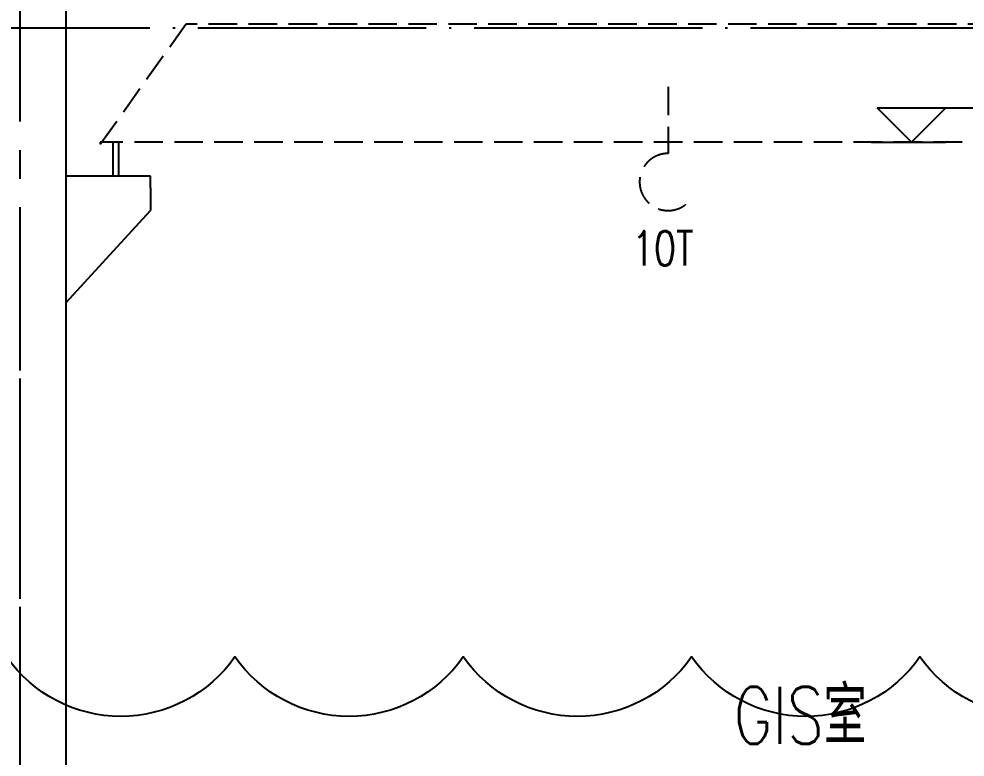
# Model space of a CAD drawing. Extents: x -61205 to 26665, y -81742 to 98141.
# Drawn here: x -41599 to -33312, y -13199 to -6735 of the extents above; entities that cross this region are included whole.
import ezdxf
from ezdxf.enums import TextEntityAlignment as Align

# ---------------------------------------------------------------- set-up
doc = ezdxf.new("R2010")
doc.units = 0
doc.header["$LTSCALE"] = 1000
doc.header["$MEASUREMENT"] = 0
for name, pattern in [('CENTER', [2, 1.25, -0.25, 0.25, -0.25]), ('DASH', [0.35, 0.25, -0.1]), ('DOTE', [2.42, 2, -0.2, 0.02, -0.2]), ('G', [2, 1.25, -0.25, 0.25, -0.25])]:
    doc.linetypes.add(name, pattern=pattern)
doc.layers.get('0').update_dxf_attribs({"linetype": 'CONTINUOUS'})
for name, color, linetype in [('01', 7, 'CONTINUOUS'), ('05', 4, 'G'), ('DIM_ELEV', 3, 'CONTINUOUS'), ('DOTE', 7, 'CENTER'), ('PUB_DIM', 3, 'CONTINUOUS')]:
    doc.layers.add(name, color=color, linetype=linetype)
doc.styles.add('HZ', font='geditxt.shx', dxfattribs={"width": 0.75, "bigfont": 'hzfs_1.shx'})

msp = doc.modelspace()

# ---------------------------------------------------------------- linework, layer by layer
at = {"color": 145, "linetype": 'DASH'}
for p, q in [((-40887.871, -7833.339), (-40137.871, -6781.46)), ((-31987.905, -6781.46), (-40137.871, -6781.46)), ((-35912.888, -7329.446), (-35912.888, -7913.339)), ((-31237.905, -7813.339), (-40887.871, -7813.339)), ((-40887.871, -7813.339), (-40887.871, -7833.339))]:
    msp.add_line(p, q, dxfattribs=at)
at = {"color": 145}
for p, q in [((-40772.871, -8113.339), (-40772.871, -7813.339)), ((-40722.871, -8113.339), (-40722.871, -7813.339)), ((-40447.871, -8113.339), (-41187.871, -8113.339)), ((-40447.871, -8213.339), (-40447.871, -8113.339)), ((-40447.871, -8213.339), (-40447.871, -8413.339)), ((-41187.871, -9222.714), (-40447.871, -8413.339))]:
    msp.add_line(p, q, dxfattribs=at)
at = {"color": 4}
msp.add_lwpolyline([(-42575.59, -676.048, -0.52056705), (-40575.59, -676.048, -0.52056705), (-38575.59, -676.048, -0.52056705), (-36575.59, -676.048, -0.52056705), (-34575.59, -676.048, -0.52056705), (-32575.59, -676.048, -0.52056705), (-30575.59, -676.048, -0.52056705), (-29964.347, -2064.804, -0.52056705), (-29964.347, -4064.804, -0.52056705), (-29964.347, -6064.804, -0.52056705), (-29964.347, -8064.804, -0.52056705), (-29964.347, -10064.804, -0.52056705), (-29964.347, -12064.804, -0.52056705), (-31707.296, -12321.856, -0.52056705), (-33707.296, -12321.856, -0.52056705), (-35707.296, -12321.856, -0.52056705), (-37707.296, -12321.856, -0.52056705), (-39707.296, -12321.856, -0.52056705), (-41707.296, -12321.856, -0.52056705)], format="xyb", dxfattribs=at)
at = {"color": 145, "linetype": 'DASH'}
msp.add_arc((-35912.888, -8163.339), 250, 90, 330, dxfattribs=at)
at = {"layer": '01'}
for p in [(-41187.871, -5813.339), (-41187.871, -7513.339), (-41187.871, -7513.339)]:
    msp.add_line(p, (-41187.871, -17413.339), dxfattribs=at)
at = {"layer": '05'}
for p, q in [((-41587.809, -17634.478), (-41587.809, -5492.108)), ((-41587.809, -17634.478), (-41587.809, -5492.108)), ((-41587.871, -17313.339), (-41587.871, -9330.839))]:
    msp.add_line(p, q, dxfattribs=at)
at = {"layer": 'DIM_ELEV'}
for p, q in [((-33781.811, -7813.339), (-34081.811, -7513.339)), ((-34081.811, -7513.339), (-32436.311, -7513.339)), ((-33781.811, -7813.339), (-33481.811, -7513.339)), ((-34134.895, -7813.339), (-33481.811, -7813.339))]:
    msp.add_line(p, q, dxfattribs=at)
at = {"layer": 'DOTE', "linetype": 'DOTE'}
msp.add_line((-44871.916, -6813.339), (-29011.721, -6813.339), dxfattribs=at)

# ---------------------------------------------------------------- texts
at = {"layer": 'PUB_DIM', "color": 145, "style": 'HZ', "width": 0.75}
msp.add_text('10T', height=300, dxfattribs=at).set_placement((-35959.69, -8743.494), align=Align.MIDDLE)
at = {"layer": 'PUB_DIM', "color": 0, "style": 'HZ', "width": 0.75}
msp.add_text('GIS室', height=500, dxfattribs=at).set_placement((-34756.373, -12805.393), align=Align.MIDDLE)

doc.saveas('drawing.dxf')
